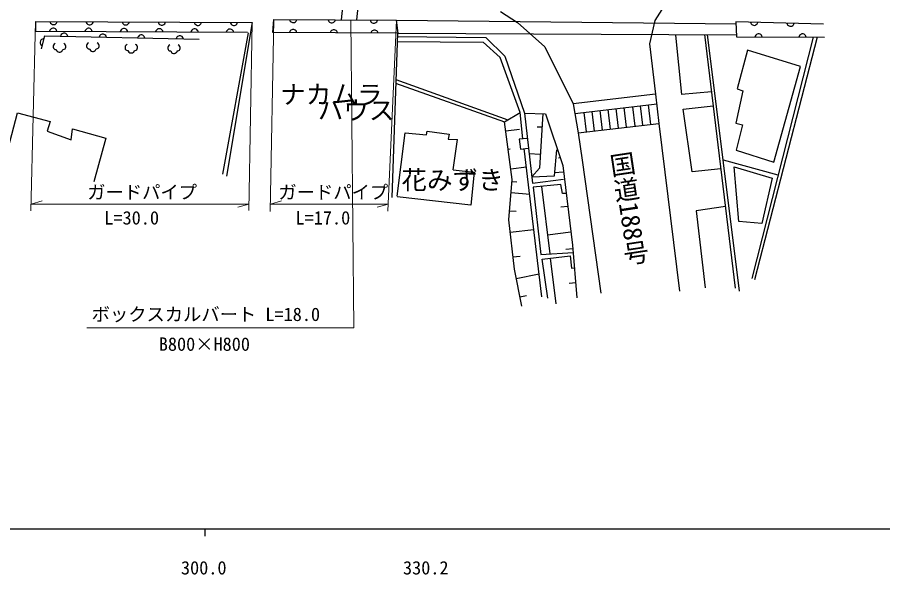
# Model space of a CAD drawing. Units: millimetres, scale not verified. Extents: x 40000 to 680000, y 20000 to 380000.
# Drawn here: x 342355 to 460672, y 198715 to 274896 of the extents above; entities that cross this region are included whole.
import ezdxf
from ezdxf.enums import TextEntityAlignment as Align

# ---------------------------------------------------------------- set-up
doc = ezdxf.new("R2010")
doc.units = ezdxf.units.MM
doc.header["$LTSCALE"] = 1000
for name, color, linetype, lineweight in [('M-BGD', 7, 'Continuous', 25), ('M-STR-HTXT', 7, 'Continuous', 13), ('M-STR-STRC', 7, 'Continuous', 25), ('M-TTL-BAND', 7, 'Continuous', 25)]:
    doc.layers.add(name, color=color, linetype=linetype, lineweight=lineweight)
doc.layers.add('M-BMK-HTXT', color=7, linetype='Continuous')
doc.styles.add('@ＭＳ ゴシック', font='')
doc.styles.add('ＭＳ ゴシック', font='')
doc.styles.get('@ＭＳ ゴシック').set_extended_font_data('@MS Gothic')
doc.styles.get('ＭＳ ゴシック').set_extended_font_data('MS Gothic')

msp = doc.modelspace()

# ---------------------------------------------------------------- linework, layer by layer
at = {"layer": 'M-BGD'}
for p, q in [((388554, 292175), (386623, 274545)), ((390647, 292178), (388710, 274531)), ((430497, 275980), (429518, 274482)), ((377285, 272832), (377446, 274608)), ((377446, 274608), (394208, 274493)), ((379579, 274594), (379618, 274473)), ((380538, 274467), (380579, 274587)), ((384845, 274557), (384884, 274437)), ((385804, 274431), (385845, 274551)), ((390593, 274518), (390632, 274398)), ((391552, 274391), (391593, 274511)), ((344847, 274326), (344859, 273009)), ((344847, 274326), (374444, 274185)), ((346814, 274317), (346853, 274197)), ((346853, 274197), (346913, 274096)), ((346977, 273318), (346876, 273218)), ((346913, 274096), (347012, 273996)), ((347077, 273377), (346977, 273318)), ((347012, 273996), (347112, 273935)), ((347197, 273417), (347077, 273377)), ((347112, 273935), (347232, 273895)), ((347357, 273416), (347197, 273417)), ((347232, 273895), (347392, 273894)), ((347477, 273375), (347357, 273416)), ((347392, 273894), (347512, 273933)), ((347577, 273315), (347477, 273375)), ((347512, 273933), (347612, 273993)), ((347676, 273214), (347577, 273315)), ((347612, 273993), (347713, 274093)), ((347713, 274093), (347773, 274192)), ((347773, 274192), (347814, 274312)), ((351747, 274293), (351786, 274173)), ((351786, 274173), (351846, 274073)), ((351908, 273353), (351808, 273293)), ((351846, 274073), (351945, 273972)), ((352029, 273392), (351908, 273353)), ((351945, 273972), (352045, 273912)), ((352189, 273392), (352029, 273392)), ((352045, 273912), (352165, 273871)), ((352165, 273871), (352325, 273870)), ((352308, 273351), (352189, 273392)), ((352408, 273290), (352308, 273351)), ((352325, 273870), (352445, 273910)), ((352445, 273910), (352545, 273969)), ((352545, 273969), (352646, 274069)), ((352646, 274069), (352706, 274169)), ((352706, 274169), (352747, 274288)), ((356740, 273328), (356640, 273269)), ((356680, 274270), (356719, 274149)), ((356719, 274149), (356778, 274049)), ((356860, 273368), (356740, 273328)), ((356778, 274049), (356878, 273949)), ((357020, 273367), (356860, 273368)), ((356878, 273949), (356978, 273888)), ((356978, 273888), (357098, 273848)), ((357140, 273326), (357020, 273367)), ((357098, 273848), (357258, 273847)), ((357240, 273266), (357140, 273326)), ((357258, 273847), (357378, 273886)), ((357378, 273886), (357478, 273946)), ((357478, 273946), (357578, 274045)), ((357578, 274045), (357639, 274145)), ((357639, 274145), (357680, 274265)), ((361692, 273343), (361571, 273304)), ((361612, 274246), (361652, 274126)), ((361652, 274126), (361711, 274026)), ((361852, 273343), (361692, 273343)), ((361711, 274026), (361811, 273925)), ((361811, 273925), (361911, 273865)), ((361971, 273302), (361852, 273343)), ((361911, 273865), (362030, 273824)), ((362030, 273824), (362190, 273823)), ((362190, 273823), (362311, 273863)), ((362311, 273863), (362411, 273922)), ((362411, 273922), (362511, 274022)), ((362511, 274022), (362572, 274121)), ((362572, 274121), (362612, 274241)), ((366523, 273319), (366403, 273279)), ((366683, 273318), (366523, 273319)), ((366545, 274222), (366585, 274102)), ((366585, 274102), (366644, 274002)), ((366644, 274002), (366744, 273901)), ((366803, 273277), (366683, 273318)), ((366744, 273901), (366843, 273841)), ((366843, 273841), (366963, 273800)), ((366963, 273800), (367123, 273800)), ((367123, 273800), (367243, 273839)), ((367243, 273839), (367344, 273899)), ((367344, 273899), (367444, 273998)), ((367444, 273998), (367505, 274098)), ((367505, 274098), (367545, 274218)), ((374444, 274185), (370941, 253173)), ((371478, 274199), (371517, 274079)), ((371517, 274079), (371577, 273978)), ((371577, 273978), (371676, 273878)), ((371676, 273878), (371776, 273817)), ((371776, 273817), (371896, 273777)), ((371896, 273777), (372056, 273776)), ((372056, 273776), (372176, 273816)), ((372176, 273816), (372276, 273875)), ((372276, 273875), (372377, 273975)), ((372377, 273975), (372437, 274074)), ((372437, 274074), (372478, 274194)), ((379618, 274473), (379678, 274373)), ((379678, 274373), (379777, 274272)), ((379777, 274272), (379876, 274212)), ((379876, 274212), (379996, 274171)), ((379996, 274171), (380156, 274170)), ((380156, 274170), (380276, 274209)), ((380276, 274209), (380377, 274268)), ((380377, 274268), (380478, 274367)), ((380478, 274367), (380538, 274467)), ((384884, 274437), (384943, 274337)), ((384943, 274337), (385043, 274236)), ((385043, 274236), (385142, 274175)), ((385142, 274175), (385262, 274135)), ((385262, 274135), (385422, 274133)), ((385422, 274133), (385542, 274173)), ((385542, 274173), (385643, 274232)), ((385643, 274232), (385743, 274331)), ((385743, 274331), (385804, 274431)), ((390632, 274398), (390691, 274297)), ((390691, 274297), (390790, 274197)), ((390790, 274197), (390890, 274136)), ((390890, 274136), (391010, 274095)), ((391010, 274095), (391170, 274094)), ((391170, 274094), (391290, 274133)), ((391290, 274133), (391390, 274192)), ((391390, 274192), (391491, 274292)), ((391491, 274292), (391552, 274391)), ((394410, 272719), (394208, 274493)), ((394208, 274493), (440624, 274013)), ((429518, 274482), (428803, 271250)), ((452562, 273969), (440612, 274289)), ((440612, 274289), (440701, 272227)), ((442601, 274236), (442638, 274114)), ((442638, 274114), (442696, 274013)), ((442696, 274013), (442793, 273910)), ((442793, 273910), (442891, 273848)), ((442891, 273848), (443010, 273804)), ((443010, 273804), (443170, 273800)), ((443170, 273800), (443291, 273837)), ((443291, 273837), (443393, 273894)), ((443393, 273894), (443495, 273991)), ((443495, 273991), (443558, 274090)), ((443558, 274090), (443601, 274209)), ((447581, 274102), (447618, 273981)), ((447618, 273981), (447675, 273879)), ((447675, 273879), (447772, 273777)), ((447772, 273777), (447870, 273714)), ((447870, 273714), (447989, 273671)), ((447989, 273671), (448149, 273667)), ((448149, 273667), (448270, 273703)), ((448270, 273703), (448372, 273761)), ((448372, 273761), (448475, 273858)), ((448475, 273858), (448537, 273956)), ((448537, 273956), (448580, 274075)), ((344859, 273009), (373848, 272862)), ((345672, 270600), (346129, 272359)), ((346129, 272359), (367206, 271888)), ((346816, 273119), (346775, 272999)), ((346876, 273218), (346816, 273119)), ((347736, 273114), (347676, 273214)), ((347775, 272994), (347736, 273114)), ((348307, 272430), (348264, 272311)), ((348369, 272529), (348307, 272430)), ((348471, 272626), (348369, 272529)), ((348572, 272684), (348471, 272626)), ((348693, 272721), (348572, 272684)), ((348853, 272718), (348693, 272721)), ((348972, 272675), (348853, 272718)), ((349071, 272613), (348972, 272675)), ((349169, 272511), (349071, 272613)), ((349226, 272410), (349169, 272511)), ((349264, 272289), (349226, 272410)), ((351647, 273094), (351606, 272975)), ((351708, 273194), (351647, 273094)), ((351808, 273293), (351708, 273194)), ((352508, 273190), (352408, 273290)), ((352567, 273090), (352508, 273190)), ((352606, 272969), (352567, 273090)), ((353576, 272312), (353533, 272193)), ((353638, 272411), (353576, 272312)), ((353740, 272509), (353638, 272411)), ((353842, 272567), (353740, 272509)), ((353962, 272604), (353842, 272567)), ((354122, 272600), (353962, 272604)), ((354242, 272558), (354122, 272600)), ((354340, 272495), (354242, 272558)), ((354438, 272393), (354340, 272495)), ((354496, 272292), (354438, 272393)), ((354533, 272171), (354496, 272292)), ((356479, 273070), (356438, 272950)), ((356539, 273170), (356479, 273070)), ((356640, 273269), (356539, 273170)), ((357339, 273165), (357240, 273266)), ((357398, 273065), (357339, 273165)), ((357438, 272945), (357398, 273065)), ((358845, 272195), (358802, 272076)), ((358907, 272293), (358845, 272195)), ((359010, 272391), (358907, 272293)), ((359111, 272449), (359010, 272391)), ((359232, 272486), (359111, 272449)), ((359392, 272483), (359232, 272486)), ((359511, 272440), (359392, 272483)), ((359609, 272378), (359511, 272440)), ((359707, 272276), (359609, 272378)), ((359765, 272174), (359707, 272276)), ((359802, 272053), (359765, 272174)), ((361310, 273045), (361269, 272926)), ((361370, 273145), (361310, 273045)), ((361471, 273244), (361370, 273145)), ((361571, 273304), (361471, 273244)), ((362071, 273241), (361971, 273302)), ((362170, 273141), (362071, 273241)), ((362230, 273041), (362170, 273141)), ((362269, 272920), (362230, 273041)), ((364177, 272176), (364114, 272077)), ((364279, 272273), (364177, 272176)), ((364380, 272331), (364279, 272273)), ((364501, 272369), (364380, 272331)), ((364661, 272365), (364501, 272369)), ((364780, 272322), (364661, 272365)), ((364879, 272260), (364780, 272322)), ((364976, 272158), (364879, 272260)), ((365034, 272057), (364976, 272158)), ((366141, 273021), (366101, 272901)), ((366202, 273121), (366141, 273021)), ((366302, 273220), (366202, 273121)), ((366403, 273279), (366302, 273220)), ((366902, 273217), (366803, 273277)), ((367002, 273116), (366902, 273217)), ((367061, 273016), (367002, 273116)), ((367101, 272896), (367061, 273016)), ((373909, 272761), (370432, 253472)), ((370973, 272996), (370932, 272877)), ((371033, 273096), (370973, 272996)), ((371134, 273195), (371033, 273096)), ((371234, 273255), (371134, 273195)), ((371354, 273294), (371234, 273255)), ((371514, 273294), (371354, 273294)), ((371634, 273253), (371514, 273294)), ((371734, 273192), (371634, 273253)), ((371833, 273092), (371734, 273192)), ((371893, 272992), (371833, 273092)), ((371932, 272871), (371893, 272992)), ((394410, 272719), (377285, 272832)), ((379606, 272936), (379565, 272816)), ((379666, 273036), (379606, 272936)), ((379767, 273135), (379666, 273036)), ((379868, 273194), (379767, 273135)), ((379988, 273233), (379868, 273194)), ((380148, 273232), (379988, 273233)), ((380268, 273191), (380148, 273232)), ((380367, 273131), (380268, 273191)), ((380466, 273030), (380367, 273131)), ((380526, 272929), (380466, 273030)), ((380565, 272809), (380526, 272929)), ((385166, 272897), (385126, 272777)), ((385227, 272996), (385166, 272897)), ((385328, 273096), (385227, 272996)), ((385428, 273155), (385328, 273096)), ((385549, 273194), (385428, 273155)), ((385709, 273193), (385549, 273194)), ((385828, 273152), (385709, 273193)), ((385928, 273091), (385828, 273152)), ((386027, 272991), (385928, 273091)), ((386086, 272890), (386027, 272991)), ((386126, 272770), (386086, 272890)), ((390727, 272858), (390686, 272738)), ((390788, 272957), (390727, 272858)), ((390889, 273057), (390788, 272957)), ((390989, 273116), (390889, 273057)), ((391109, 273155), (390989, 273116)), ((391269, 273154), (391109, 273155)), ((391389, 273113), (391269, 273154)), ((391489, 273052), (391389, 273113)), ((391588, 272952), (391489, 273052)), ((391647, 272851), (391588, 272952)), ((391686, 272731), (391647, 272851)), ((394318, 272719), (393546, 250263)), ((394303, 272279), (406394, 272116)), ((394410, 272719), (440689, 272507)), ((432349, 272440), (433165, 264341)), ((436306, 272527), (440510, 237877)), ((441082, 237455), (436724, 272525)), ((440701, 272227), (452720, 272192)), ((442845, 239178), (451194, 272197)), ((451728, 272195), (443130, 239038)), ((443246, 272340), (443206, 272220)), ((443306, 272440), (443246, 272340)), ((443407, 272539), (443306, 272440)), ((443507, 272599), (443407, 272539)), ((443627, 272639), (443507, 272599)), ((443787, 272638), (443627, 272639)), ((443907, 272598), (443787, 272638)), ((444007, 272538), (443907, 272598)), ((444106, 272437), (444007, 272538)), ((444166, 272337), (444106, 272437)), ((444206, 272217), (444166, 272337)), ((449256, 272322), (449215, 272202)), ((449316, 272422), (449256, 272322)), ((449416, 272522), (449316, 272422)), ((449516, 272582), (449416, 272522)), ((449637, 272621), (449516, 272582)), ((449797, 272621), (449637, 272621)), ((449916, 272580), (449797, 272621)), ((450016, 272520), (449916, 272580)), ((450116, 272420), (450016, 272520)), ((450176, 272320), (450116, 272420)), ((450215, 272199), (450176, 272320)), ((345514, 271662), (345474, 271507)), ((345474, 271507), (345483, 271381)), ((345483, 271381), (345516, 271269)), ((345583, 271768), (345514, 271662)), ((345516, 271269), (345587, 271147)), ((345667, 271850), (345583, 271768)), ((345587, 271147), (345669, 271064)), ((345788, 271922), (345667, 271850)), ((345669, 271064), (345775, 270995)), ((345900, 271955), (345788, 271922)), ((346026, 271963), (345900, 271955)), ((347308, 271092), (347275, 270956)), ((347275, 270956), (347276, 270820)), ((347409, 271229), (347308, 271092)), ((347544, 271298), (347409, 271229)), ((348836, 271242), (348700, 271309)), ((348940, 271107), (348836, 271242)), ((348975, 270971), (348940, 271107)), ((348976, 270835), (348975, 270971)), ((351863, 271186), (351830, 271050)), ((351830, 271050), (351831, 270914)), ((351964, 271323), (351863, 271186)), ((352099, 271393), (351964, 271323)), ((353392, 271336), (353255, 271403)), ((353495, 271201), (353392, 271336)), ((353530, 271065), (353495, 271201)), ((353531, 270929), (353530, 271065)), ((357118, 270965), (357085, 270829)), ((357218, 271102), (357118, 270965)), ((357354, 271171), (357218, 271102)), ((358646, 271115), (358510, 271182)), ((358750, 270980), (358646, 271115)), ((358785, 270844), (358750, 270980)), ((363061, 271047), (362961, 270910)), ((363197, 271116), (363061, 271047)), ((364114, 272077), (364072, 271958)), ((364489, 271060), (364353, 271127)), ((364593, 270925), (364489, 271060)), ((365071, 271936), (365034, 272057)), ((394278, 271571), (406045, 271492)), ((408371, 269383), (406045, 271492)), ((406394, 272116), (408990, 269566)), ((428803, 271250), (429608, 264392)), ((347276, 270820), (347311, 270684)), ((347311, 270684), (347380, 270583)), ((347380, 270583), (347483, 270516)), ((347483, 270516), (347619, 270483)), ((347619, 270483), (347687, 270484)), ((347687, 270484), (347722, 270382)), ((347722, 270382), (347791, 270280)), ((347791, 270280), (347928, 270180)), ((347928, 270180), (348064, 270147)), ((348064, 270147), (348200, 270148)), ((348200, 270148), (348302, 270183)), ((348302, 270183), (348437, 270252)), ((348437, 270252), (348505, 270321)), ((348505, 270321), (348538, 270389)), ((348538, 270389), (348571, 270491)), ((348571, 270491), (348639, 270492)), ((348639, 270492), (348775, 270527)), ((348775, 270527), (348876, 270596)), ((348876, 270596), (348943, 270699)), ((348943, 270699), (348976, 270835)), ((351831, 270914), (351867, 270778)), ((351867, 270778), (351935, 270677)), ((351935, 270677), (352038, 270610)), ((352038, 270610), (352174, 270577)), ((352174, 270577), (352242, 270578)), ((352242, 270578), (352277, 270476)), ((352277, 270476), (352346, 270375)), ((352346, 270375), (352483, 270274)), ((352483, 270274), (352619, 270241)), ((352619, 270241), (352755, 270242)), ((352755, 270242), (352857, 270277)), ((352857, 270277), (352992, 270346)), ((352992, 270346), (353060, 270415)), ((353060, 270415), (353093, 270483)), ((353093, 270483), (353126, 270586)), ((353126, 270586), (353194, 270586)), ((353194, 270586), (353330, 270621)), ((353330, 270621), (353431, 270690)), ((353431, 270690), (353498, 270793)), ((353498, 270793), (353531, 270929)), ((357085, 270829), (357086, 270693)), ((357086, 270693), (357121, 270557)), ((357121, 270557), (357190, 270456)), ((357190, 270456), (357293, 270389)), ((357293, 270389), (357429, 270356)), ((357429, 270356), (357497, 270357)), ((357497, 270357), (357532, 270255)), ((357532, 270255), (357601, 270154)), ((357601, 270154), (357738, 270053)), ((357738, 270053), (357874, 270020)), ((357874, 270020), (358010, 270021)), ((358010, 270021), (358112, 270056)), ((358112, 270056), (358247, 270125)), ((358247, 270125), (358315, 270194)), ((358315, 270194), (358348, 270262)), ((358348, 270262), (358381, 270364)), ((358381, 270364), (358449, 270365)), ((358449, 270365), (358585, 270400)), ((358585, 270400), (358686, 270469)), ((358686, 270469), (358753, 270572)), ((358753, 270572), (358786, 270708)), ((358786, 270708), (358785, 270844)), ((362961, 270910), (362928, 270774)), ((362928, 270774), (362929, 270638)), ((362929, 270638), (362964, 270502)), ((362964, 270502), (363033, 270401)), ((363033, 270401), (363136, 270334)), ((363136, 270334), (363272, 270301)), ((363272, 270301), (363340, 270301)), ((363340, 270301), (363375, 270200)), ((363375, 270200), (363444, 270098)), ((363444, 270098), (363581, 269998)), ((363581, 269998), (363717, 269965)), ((363717, 269965), (363853, 269966)), ((363853, 269966), (363955, 270001)), ((363955, 270001), (364090, 270070)), ((364090, 270070), (364158, 270139)), ((364158, 270139), (364191, 270207)), ((364191, 270207), (364224, 270309)), ((364224, 270309), (364292, 270310)), ((364292, 270310), (364428, 270345)), ((364428, 270345), (364529, 270414)), ((364529, 270414), (364596, 270517)), ((364628, 270789), (364593, 270925)), ((364596, 270517), (364629, 270653)), ((364629, 270653), (364628, 270789)), ((442211, 270392), (440765, 265116)), ((449413, 268180), (442211, 270392)), ((411099, 261865), (408371, 269383)), ((408990, 269566), (411721, 261782)), ((445801, 255096), (449413, 268180)), ((394101, 266417), (409433, 260873)), ((394083, 265896), (408981, 260604)), ((440765, 265116), (441549, 264839)), ((429608, 264392), (418371, 263051)), ((429608, 264392), (430068, 260398)), ((437253, 264726), (433165, 264341)), ((441549, 264839), (440593, 260421)), ((418581, 261749), (429860, 263054)), ((427866, 260137), (427551, 262787)), ((428967, 260268), (428653, 262914)), ((433393, 262348), (437485, 262808)), ((339833, 252287), (342383, 261838)), ((342383, 261838), (346853, 260661)), ((408981, 260604), (411099, 261865)), ((411491, 258275), (411099, 261865)), ((411721, 261782), (412783, 252209)), ((411721, 261782), (414561, 261719)), ((414201, 261727), (413740, 254258)), ((414561, 261719), (416931, 254641)), ((420158, 259222), (419841, 261895)), ((421259, 259353), (420942, 262022)), ((422360, 259483), (422043, 262159)), ((423461, 259614), (423145, 262277)), ((424562, 259745), (424245, 262420)), ((425664, 259876), (425346, 262551)), ((426450, 262659), (426765, 260006)), ((434608, 253754), (433393, 262348)), ((346853, 260661), (346460, 259340)), ((410028, 252716), (408981, 260604)), ((419057, 259091), (430068, 260398)), ((430068, 260398), (432904, 237453)), ((440593, 260421), (441519, 260216)), ((346460, 259340), (349713, 258153)), ((349713, 258153), (349903, 259675)), ((349903, 259675), (354475, 258398)), ((394272, 250461), (395371, 259121)), ((395371, 259121), (398313, 258812)), ((398313, 258812), (398393, 259316)), ((398393, 259316), (401420, 258923)), ((409146, 259365), (411014, 259613)), ((414086, 259859), (413436, 259899)), ((441519, 260216), (440626, 256723)), ((354475, 258398), (352805, 252403)), ((401420, 258923), (401258, 258250)), ((401258, 258250), (402518, 258177)), ((401967, 254057), (402518, 258177)), ((412107, 258325), (410962, 258233)), ((410962, 258233), (411144, 256897)), ((409474, 256886), (409731, 256920)), ((411144, 256897), (412208, 256995)), ((414074, 236693), (411671, 256945)), ((415790, 253212), (416114, 256764)), ((413855, 256125), (412338, 256219)), ((416522, 255702), (416365, 255642)), ((440626, 256723), (445801, 255096)), ((409833, 254182), (411965, 254465)), ((416931, 254641), (418271, 243740)), ((438860, 255428), (446345, 253361)), ((440362, 254445), (445567, 252927)), ((440997, 246984), (440362, 254445)), ((401967, 254057), (404825, 253747)), ((404825, 253747), (404362, 249207)), ((413740, 254258), (412685, 253092)), ((412685, 253092), (415790, 253212)), ((416984, 253710), (415830, 253645)), ((438528, 254209), (434608, 253754)), ((409544, 247211), (410028, 252716)), ((410005, 252460), (410671, 252401)), ((412783, 252209), (417037, 252779)), ((416688, 252066), (412876, 251677)), ((416877, 250825), (416688, 252066)), ((445567, 252927), (444129, 246727)), ((409873, 250955), (412408, 250732)), ((412876, 251677), (413934, 242459)), ((414029, 251776), (415167, 242547)), ((404362, 249207), (394273, 250377)), ((417409, 250830), (416877, 250825)), ((417624, 249058), (416661, 248940)), ((439201, 249030), (435153, 248425)), ((409654, 248459), (410571, 248378)), ((435153, 248425), (436385, 237911)), ((410314, 240474), (409544, 247211)), ((444129, 246727), (440997, 246984)), ((409737, 245527), (412982, 245898)), ((418055, 245512), (414849, 245123)), ((418271, 243740), (418867, 236558)), ((413934, 242459), (418351, 242774)), ((418311, 243257), (417351, 243177)), ((410122, 242159), (411100, 242270)), ((414126, 241839), (417937, 242317)), ((414883, 236522), (414126, 241839)), ((416043, 235734), (415262, 241982)), ((417937, 242317), (418140, 240627)), ((411335, 235426), (410314, 240474)), ((418140, 240627), (418526, 240660)), ((410569, 239212), (413700, 239846)), ((418697, 238609), (417802, 238535)), ((411080, 236688), (411957, 236866))]:
    msp.add_line(p, q, dxfattribs=at)
at = {"layer": 'M-STR-HTXT'}
for p, q in [((377446, 274608), (376942, 248334)), ((387978, 274536), (388353, 232446)), ((344847, 274326), (344218, 248431)), ((374012, 248507), (374444, 274185)), ((393017, 248412), (394207, 274493)), ((344241, 249379), (345741, 249799)), ((376962, 249379), (378462, 249799)), ((344241, 249379), (374026, 249379)), ((374026, 249379), (372526, 248959)), ((376962, 249379), (393055, 249379)), ((393055, 249379), (391555, 248959)), ((388353, 232446), (351852, 232446))]:
    msp.add_line(p, q, dxfattribs=at)
at = {"layer": 'M-STR-STRC'}
for p, q in [((408411, 275683), (410732, 274195)), ((410732, 274195), (414488, 270857)), ((414488, 270857), (418371, 263051)), ((418371, 263051), (418581, 261749)), ((418581, 261749), (419057, 259091)), ((419057, 259091), (419595, 255375)), ((419595, 255375), (422153, 237208))]:
    msp.add_line(p, q, dxfattribs=at)
at = {"layer": 'M-TTL-BAND'}
for p, q in [((40000, 205000), (579000, 205000)), ((368000, 205000), (368000, 204000))]:
    msp.add_line(p, q, dxfattribs=at)

# ---------------------------------------------------------------- texts
at = {"layer": 'M-BGD', "style": 'ＭＳ ゴシック'}
for s, p in [('ナカムラ', (378289, 262298)), ('ハウス', (383425, 260135)), ('花みずき', (394865, 250606))]:
    msp.add_text(s, height=2566, dxfattribs=at).set_placement(p, align=Align.BOTTOM_LEFT)
at = {"layer": 'M-BMK-HTXT', "style": '@ＭＳ ゴシック'}
msp.add_text('国道188号\u3000', height=2566, rotation=278.6, dxfattribs=at).set_placement((422788, 256244), align=Align.BOTTOM_LEFT)
at = {"layer": 'M-STR-HTXT', "style": 'ＭＳ ゴシック'}
for s, p in [('ガードパイプ', (351919, 249528)), ('ガードパイプ', (378058, 249528)), ('L=30.0', (354253, 246028)), ('L=17.0', (380392, 246028)), ('ボックスカルバート L=18.0', (352520, 232838)), ('B800×H800', (361695, 228765))]:
    msp.add_text(s, height=1833, dxfattribs=at).set_placement(p, align=Align.BOTTOM_LEFT)
at = {"layer": 'M-TTL-BAND', "style": 'ＭＳ ゴシック'}
for s, p in [('300.0', (367844, 198195)), ('330.2', (398200, 198195))]:
    msp.add_text(s, height=1833, dxfattribs=at).set_placement(p, align=Align.BOTTOM_CENTER)

doc.saveas('drawing.dxf')
